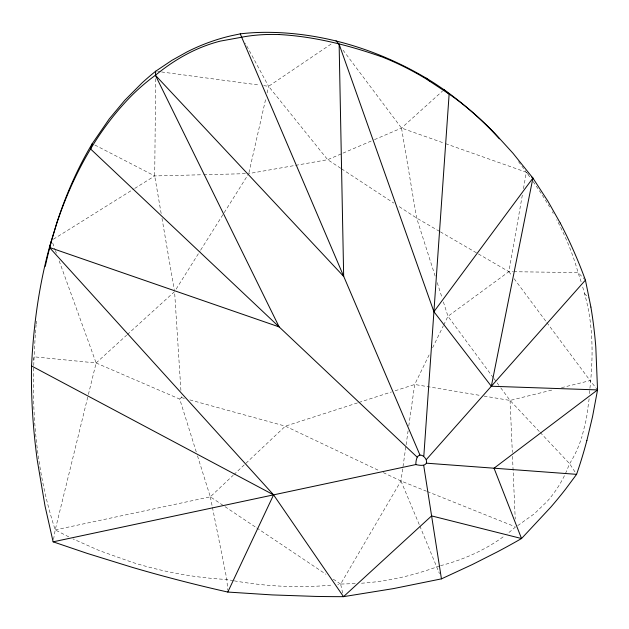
<?xml version="1.0" encoding="UTF-8"?>
<svg xmlns="http://www.w3.org/2000/svg" width="629" height="629" viewBox="0 0 629 629"><rect width="100%" height="100%" fill="white"/><g stroke="black" fill="none" stroke-linecap="round" stroke-linejoin="round"><path stroke-width="0.47" stroke-dasharray="3.15 2.36" d="M161.166 213.522L154.703 175.939L155.678 78.035M582.698 287.036A177.386 116.538 68.3 0 1 584.49 293.523C593.564 324.823 593.336 357.689 589.766 389.76M589.727 390.515L589.436 395.012M35.248 334.88L34.131 356.824A306.425 167.872 -84.4 0 0 38.275 456.151C41.821 481.154 47.364 505.897 55.218 529.909L53.284 540.909M35.397 333.048L36.112 324.792M589.137 398.715L586.448 418.662L581.904 436.982M36.199 323.872L36.466 321.128M342.687 593.068L340.611 584.074L400.956 480.988L408.095 430.802M408.787 425.975L414.692 384.476L430.047 353.011M443.697 325.036L447.966 316.301L508.877 271.657L522.44 194.447M523.462 188.661L526.339 172.252L444.97 143.443M248.95 172.66L265.776 98.643M267.073 92.95L268.583 86.307L245.357 43.33M68.758 536.859L55.218 529.909L88.17 395.405M88.406 394.454L96.119 362.972L59.055 260.571M33.101 360.488L34.131 356.824L96.119 362.972L179.721 399.085L196.327 452.141M432.61 347.766L443.272 325.908M176.151 289.088L200.171 250.869M200.69 250.043L223.665 213.483M224.191 212.657L248.73 173.604L327.67 159.695L342.082 153.523M55.218 529.909L210.322 496.824L233.186 475.288M233.902 474.612L285.354 426.155L357.932 402.764M179.721 399.085L181.364 397.559L181.238 395.617M96.119 362.972L126.633 335.21M127.357 334.549L174.587 291.581L180.932 390.751M374.491 139.63L401.506 128.057L442.564 90.993M263.724 85.654L268.583 86.307L331.129 44.061M53.371 239.24L133.938 188.912M134.771 188.393L154.703 175.939L202.695 174.744M517.738 525.608L534.257 513.869L547.246 501.329A100.86 86.684 -63.5 0 0 566.297 471.703L569.599 463.691A107.748 80.213 86.2 0 0 581.864 436.966M342.978 153.138L373.595 140.015M358.86 402.466L391.427 391.969M395.154 390.774L414.692 384.476L480.194 395.437M439.624 565.896C414.016 575.456 387.094 581.691 359.749 583.327M440.544 565.668C462.692 559.983 484.008 550.619 502.618 537.252A145.731 129.904 -29.3 0 0 504.843 535.625M484.055 396.081L510.064 400.437L552.946 389.807M561.516 387.684L590.104 380.6L596.976 389.202M355.228 583.594L340.611 584.074A273.937 220.134 9.1 0 1 337.749 584.42M203.678 174.72L245.79 173.675M478.417 253.959L508.877 271.657L512.777 271.712M513.744 271.728L578.043 272.569L584.758 279.433M157.69 71.447L160.607 71.832M161.582 71.965L259.832 85.135M234.303 580.85C262.655 585.811 291.581 587.753 320.326 585.976A273.937 220.134 9.1 0 0 332.953 584.946M233.375 580.677L226.865 579.474A308.186 230.19 23.2 0 1 132.09 562.287L99.24 550.572L72.988 538.919M181.364 397.559L185.146 398.597M189.872 399.902L285.354 426.155L379.774 470.948M343.025 50.123L401.506 128.057L444.043 143.113M383.305 472.615L400.956 480.988L426.423 491.194M427.335 491.556L514.664 526.536M94.845 145.008L154.703 175.939M439.498 231.346L416.657 218.074L397.874 205.754M440.347 231.842L477.576 253.471M340.729 168.265L327.67 159.695L268.583 86.307M341.547 168.8L393.793 203.081M197.498 455.868L210.322 496.824L255.924 527.361M256.734 527.904L325.956 574.261M333.284 579.167L340.611 584.074M528.533 174.194L526.339 172.252A227.03 129.613 51 0 1 530.884 178.479M584.49 293.523L588.783 297.997M500.778 387.857L510.064 400.437L539.501 431.714M540.169 432.422L569.599 463.691L576.573 474.337M508.877 271.657L511.802 275.581M514.137 278.718L546.279 321.82M546.86 322.606L590.104 380.6M493.23 377.636L447.966 316.301L443.193 301.33M493.812 378.422L500.197 387.071M552.348 211.776L553.253 213.38M400.956 480.988L419.48 525.144M419.858 526.048L439.482 573.609M52.71 243.046L55.045 249.501M55.383 250.428L56.382 253.196M435.142 276.076L416.65 218.074L401.506 128.057M437.234 282.625L441.998 297.588M581.117 281.808L578.043 272.569A188.669 109.76 50.8 0 0 556.704 219.78M210.322 496.824L212.24 506.431M212.437 507.391L226.865 579.474L227.651 590.12M161.991 218.342L174.249 289.654M510.064 400.437L512.328 452.393M512.493 456.316L515.23 519.059M515.568 526.898A145.731 129.904 -29.3 0 1 507.045 533.958M533.117 181.608A227.03 129.613 51 0 1 549.597 206.972M518.54 161.677A231.794 120.854 36.9 0 1 525.813 171.544"/><path stroke-width="0.94" d="M415.816 464.564C416.327 440.701 439.71 470.421 415.816 464.564L53.119 541.828L45.036 506.054L37.3 460.428A441.81 248.03 69.4 0 1 31.552 365.968C33.03 335.469 36.521 305.041 42.764 275.148A361.518 228.814 86.2 0 1 49.424 247.433L57.318 221.471M423.828 455.946L449.137 94.067L444.003 89.688L435.237 83.775A184.163 90.859 19.3 0 0 426.234 78.161C379.625 50.54 326.254 33.549 271.909 32.394A114.258 55.659 2 0 0 240.239 33.856M55.344 227.722L49.424 247.433L279.15 326.915L155.402 75.268L155.748 71.179L171.976 60.305L186.923 51.955A113.613 61.839 -22.8 0 1 194.762 48.174A108.44 59.189 -22.8 0 1 231.315 35.743L240.254 33.88L419.936 455.011M590.883 307.094A147.131 39.651 88.6 0 1 595.805 347.004L597.55 389.917L491.335 386.245L532.912 178.086L513.028 153.303L494.819 133.301A172.181 74.183 51.6 0 0 449.145 94.083L426.572 79.175A157.289 83.28 30.1 0 0 380.396 56.272M586.896 440.449L592.557 416.579L597.55 389.917L494.04 468.204L521.535 538.534A141.266 24.932 -26.5 0 1 497.413 551.837L472.434 564.488L441.44 578.869L393.408 588.61L343.513 596.662A354.748 91.425 0.9 0 1 315.373 596.402L272.215 594.916L227.792 592.054A450.977 131.084 14.5 0 1 131.807 567.209L87.313 553.426L53.119 541.828M155.748 71.179A154.923 91.307 -43.8 0 0 141.847 83.114L124.699 100.388L109.218 118.983L92.243 143.664L90.694 149.089L417.035 457.024M55.486 227.179C64.528 198.072 76.612 169.854 92.243 143.664M57.671 220.606C73.554 174.178 97.668 129.66 132.53 94.727A152.745 100.53 -55.1 0 1 155.402 75.268C167.526 65.345 180.735 56.665 194.982 50.1A101.363 67.272 -25.5 0 1 220.299 41.113L241.544 37.26M227.792 592.054L273.576 494.866L49.424 247.433M586.881 440.449A105.287 23.289 -72.4 0 1 576.581 474.345L565.77 488.906A93.139 17.29 -47.7 0 1 550.705 507.257L521.535 538.534L431.604 515.906L343.513 596.662L273.576 494.866L31.568 365.976M491.335 386.245L433.916 311.709L532.912 178.086L531.458 176.788M426.533 459.343L585.426 280.117A169.004 58.819 69 0 0 560.25 223.043M279.04 34.54C313.674 36.38 347.751 45.013 380.396 56.358M426.462 463.188L576.573 474.337M426.226 78.161L429.497 80.968M155.402 75.268L343.67 276.406L339.133 44.266L336.004 40.767M499.426 138.828L491.847 130.761A191.35 101.819 36.6 0 0 444.019 89.664M532.912 178.086L547.945 201.249L560.242 223.051M339.133 44.266L433.916 311.709M585.426 280.117L590.898 307.054M423.702 465.366L441.44 578.869M45.264 266.334A281.517 154.852 -71.4 0 1 51.704 240.278M241.52 37.221A113.605 69.198 7.2 0 1 279.048 34.564"/></g></svg>
